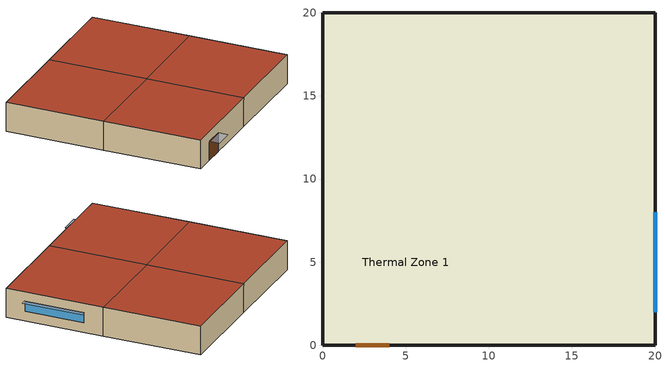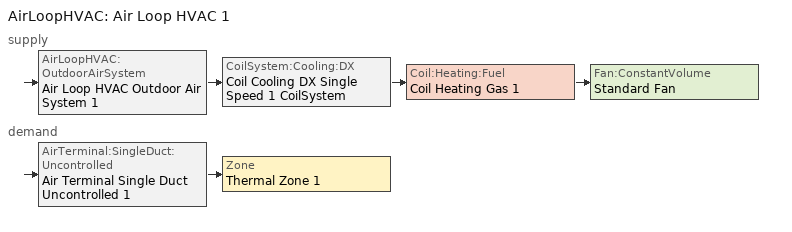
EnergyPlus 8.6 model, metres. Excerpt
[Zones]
Thermal Zone 1
 floor ground (Slab): 0,0 0,10 10,10 10,0 z0; 0,10 0,20 10,20 10,10 z0; 10,10 10,20 20,20 20,10 z0; 10,0 10,10 20,10 20,0 z0
 wall outside (Exterior Wall): 10,0 20,0 20,10 20,20 10,20 0,20 0,10 0,0 10,0 z0:3
 window (Exterior Window): 20,2 20,8 z1:2
 door (Exterior Door): 2,0 4,0 z0:2
 roof outside (Exterior Roof): 20,0 20,10 10,10 10,0 z3; 10,10 10,20 0,20 0,10 z3; 20,10 20,20 10,20 10,10 z3; 10,0 10,10 0,10 0,0 z3
shading: 2,0 2,-1 4,-1 4,0 z2; 20,8.1 20,1.9 20.55,1.9 20.55,8.1 z2.1
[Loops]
AirLoopHVAC 'Air Loop HVAC 1'
 supply: AirLoopHVAC:OutdoorAirSystem 'Air Loop HVAC Outdoor Air System 1' > CoilSystem:Cooling:DX 'Coil Cooling DX Single Speed 1 CoilSystem' > Coil:Heating:Fuel 'Coil Heating Gas 1' > Fan:ConstantVolume 'Standard Fan'
 demand: AirTerminal:SingleDuct:Uncontrolled 'Air Terminal Single Duct Uncontrolled 1' > Zone 'Thermal Zone 1'
[Building]
Building 1
[Site:Location]
Site 1: Latitude {deg}=39.74; Longitude {deg}=-105.18; Time Zone {hr}=-7; Elevation {m}=1829
[Site:GroundTemperature:BuildingSurface]
19.527, 19.502, 19.536, 19.598, 20.002, 21.64, 22.225, 22.375, 21.449, 20.121, 19.802, 19.633
[Site:WaterMainsTemperature]
Calculation Method=Correlation; Annual Average Outdoor Air Temperature {C}=9.69; Maximum Difference In Monthly Average Outdoor Air Temperatures {deltaC}=28.1
[SizingPeriod:DesignDay] Day of Month=21; Dry-Bulb Temperature Range Modifier Type=DefaultMultipliers; Humidity Condition Type=WetBulb; Barometric Pressure {Pa}=99063; Rain Indicator=No; Snow Indicator=No; Daylight Saving Time Indicator=No; Solar Model Indicator=AshraeClearSky
Name | Month | Day Type | Maximum Dry-Bulb Temperature {C} | Daily Dry-Bulb Temperature Range {deltaC} | Wetbulb or DewPoint at Maximum Dry-Bulb {C} | Wind Speed {m/s} | Wind Direction {deg} | Sky Clearness
Sizing Period Design Day 1 | 1 | WinterDesignDay | -20.6 | 0 | -20.6 | 4.9 | 270 | 0
Sizing Period Design Day 2 | 7 | SummerDesignDay | 33.2 | 10.7 | 23.8 | 5.3 | 230 | 1
[Material] Thermal Absorptance=0.9; Solar Absorptance=0.7; Visible Absorptance=0.7
Name | Roughness | Thickness {m} | Conductivity {W/m-K} | Density {kg/m3} | Specific Heat {J/kg-K}
F08 Metal surface | Smooth | 0.0008 | 45.28 | 7824 | 500
F16 Acoustic tile | MediumSmooth | 0.0191 | 0.06 | 368 | 590
G01a 19mm gypsum board | MediumSmooth | 0.019 | 0.16 | 800 | 1090
G05 25mm wood | MediumSmooth | 0.0254 | 0.15 | 608 | 1630
I02 25mm insulation board | MediumRough | 0.0254 | 0.03 | 43 | 1210
I02 50mm insulation board | MediumRough | 0.0508 | 0.03 | 43 | 1210
M01 100mm brick | MediumRough | 0.1016 | 0.89 | 1920 | 790
M11 100mm lightweight concrete | MediumRough | 0.1016 | 0.53 | 1280 | 840
M15 200mm heavyweight concrete | MediumRough | 0.2032 | 1.95 | 2240 | 900
MAT-CC05 8 HW CONCRETE | Rough | 0.2032 | 1.311 | 2240 | 836.8
[Material:AirGap]
Name | Thermal Resistance {m2-K/W}
F04 Wall air space resistance | 0.15
F05 Ceiling air space resistance | 0.18
[Material:NoMass]
CP02 CARPET PAD: Roughness=VeryRough; Thermal Resistance {m2-K/W}=0.2165; Thermal Absorptance=0.9; Solar Absorptance=0.7; Visible Absorptance=0.8
[WindowMaterial:SimpleGlazingSystem]
Simple Glazing: U-Factor {W/m2-K}=3.23646; Solar Heat Gain Coefficient=0.39; Visible Transmittance=0.6
[Construction]
Exterior Door: F08 Metal surface, I02 25mm insulation board
Exterior Roof: M11 100mm lightweight concrete, F05 Ceiling air space resistance, F16 Acoustic tile
Exterior Wall: M01 100mm brick, M15 200mm heavyweight concrete, I02 50mm insulation board, F04 Wall air space resistance, G01a 19mm gypsum board
Exterior Window: Simple Glazing
Interior Partition: G05 25mm wood
Slab: MAT-CC05 8 HW CONCRETE, CP02 CARPET PAD
[Zone]
Thermal Zone 1: Part of Total Floor Area=Yes
[InternalMass]
Interior Partition Surface 1: Construction=Interior Partition; Zone=Thermal Zone 1; Surface Area {m2}=6
[ElectricEquipment]
Printer: Zone or ZoneList=Thermal Zone 1; Schedule=Medium Office Electric Equipment Schedule; Design Level Calculation Method=EquipmentLevel; Design Level {W}=200
[Daylighting:Controls]
{a148b6cd-86d3-4b28-af5c-23aeac88844f}: Zone=Thermal Zone 1; Lighting Control Type=Continuous; Glare Calculation Daylighting Reference Point=Daylighting Control 1; Glare Calculation Azimuth Angle of View Direction Clockwise from Zone y-Axis {deg}=0; Daylighting Reference Point Name 1=Daylighting Control 1; Fraction of Zone Controlled by Reference Point 1=0.25
[ZoneControl:Thermostat]
Thermal Zone 1 Thermostat: Zone or ZoneList=Thermal Zone 1; Control Type Schedule=Thermal Zone 1 Thermostat Schedule; Control Object Type 1=ThermostatSetpoint:DualSetpoint; Control Name 1=Thermostat Setpoint Dual Setpoint 1
[ThermostatSetpoint:DualSetpoint]
Thermostat Setpoint Dual Setpoint 1: Heating Setpoint Temperature Schedule=Medium Office Heating Setpoint Schedule; Cooling Setpoint Temperature Schedule=Medium Office Cooling Setpoint Schedule
[AirTerminal:SingleDuct:Uncontrolled]
Air Terminal Single Duct Uncontrolled 1: Availability Schedule=ALWAYS_ON; Maximum Air Flow Rate {m3/s}=AutoSize
[Zone equipment]
Thermal Zone 1: Air Terminal Single Duct Uncontrolled 1
[Sizing:Zone]
Thermal Zone 1: Zone Cooling Design Supply Air Temperature Input Method=SupplyAirTemperature; Zone Cooling Design Supply Air Temperature {C}=14; Zone Cooling Design Supply Air Temperature Difference {deltaC}=11.11; Zone Heating Design Supply Air Temperature Input Method=SupplyAirTemperature; Zone Heating Design Supply Air Temperature {C}=40; Zone Heating Design Supply Air Temperature Difference {deltaC}=11.11; Zone Cooling Design Supply Air Humidity Ratio {kgWater/kgDryAir}=0.0085; Zone Heating Design Supply Air Humidity Ratio {kgWater/kgDryAir}=0.008; Design Specification Outdoor Air Object=Design Specification Outdoor Air 1; Cooling Design Air Flow Method=DesignDay; Cooling Design Air Flow Rate {m3/s}=0; Cooling Minimum Air Flow per Zone Floor Area {m3/s-m2}=0.000762; Cooling Minimum Air Flow {m3/s}=0; Cooling Minimum Air Flow Fraction=0; Heating Design Air Flow Method=DesignDay; Heating Design Air Flow Rate {m3/s}=0; Heating Maximum Air Flow per Zone Floor Area {m3/s-m2}=0.002032; Heating Maximum Air Flow {m3/s}=0.141576; Heating Maximum Air Flow Fraction=0.3; Design Specification Zone Air Distribution Object=Thermal Zone 1 Design Spec Zone Air Dist; Account for Dedicated Outdoor Air System=No
[DesignSpecification:ZoneAirDistribution]
Thermal Zone 1 Design Spec Zone Air Dist: Zone Air Distribution Effectiveness in Cooling Mode=1; Zone Air Distribution Effectiveness in Heating Mode=1
[Controller:MechanicalVentilation]
Controller Mechanical Ventilation 1: Availability Schedule=Always On Discrete; Demand Controlled Ventilation=No; System Outdoor Air Method=ZoneSum; Zone Name 1=Thermal Zone 1; Design Specification Outdoor Air Object Name 1=Design Specification Outdoor Air 1; Design Specification Zone Air Distribution Object Name 1=Thermal Zone 1 Design Spec Zone Air Dist
[DesignSpecification:OutdoorAir]
Design Specification Outdoor Air 1: Outdoor Air Method=Sum; Outdoor Air Flow per Person {m3/s-person}=0; Outdoor Air Flow per Zone Floor Area {m3/s-m2}=0; Outdoor Air Flow per Zone {m3/s}=0; Outdoor Air Flow Air Changes per Hour {1/hr}=0
[AirLoopHVAC]
Air Loop HVAC 1: Design Supply Air Flow Rate {m3/s}=AutoSize
[Sizing:System]
Air Loop HVAC 1: Type of Load to Size On=Sensible; Design Outdoor Air Flow Rate {m3/s}=Autosize; Central Heating Maximum System Air Flow Ratio=0.3; Preheat Design Temperature {C}=7; Preheat Design Humidity Ratio {kgWater/kgDryAir}=0.008; Precool Design Temperature {C}=12.8; Precool Design Humidity Ratio {kgWater/kgDryAir}=0.008; Central Cooling Design Supply Air Temperature {C}=12.8; Central Heating Design Supply Air Temperature {C}=16.7; Type of Zone Sum to Use=NonCoincident; 100% Outdoor Air in Cooling=Yes; 100% Outdoor Air in Heating=Yes; Central Cooling Design Supply Air Humidity Ratio {kgWater/kgDryAir}=0.0085; Central Heating Design Supply Air Humidity Ratio {kgWater/kgDryAir}=0.008; Cooling Supply Air Flow Rate Method=DesignDay; Cooling Supply Air Flow Rate {m3/s}=0; Cooling Supply Air Flow Rate Per Floor Area {m3/s-m2}=0.00996765; Cooling Fraction of Autosized Cooling Supply Air Flow Rate=1; Cooling Supply Air Flow Rate Per Unit Cooling Capacity {m3/s-W}=3.94755e-05; Heating Supply Air Flow Rate Method=DesignDay; Heating Supply Air Flow Rate {m3/s}=0; Heating Supply Air Flow Rate Per Floor Area {m3/s-m2}=0.00996765; Heating Fraction of Autosized Heating Supply Air Flow Rate=1; Heating Fraction of Autosized Cooling Supply Air Flow Rate=1; Heating Supply Air Flow Rate Per Unit Heating Capacity {m3/s-W}=3.15882e-05; System Outdoor Air Method=ZoneSum; Zone Maximum Outdoor Air Fraction=1; Cooling Design Capacity Method=CoolingDesignCapacity; Cooling Design Capacity {W}=Autosize; Cooling Design Capacity Per Floor Area {W/m2}=234.7; Fraction of Autosized Cooling Design Capacity=1; Heating Design Capacity Method=HeatingDesignCapacity; Heating Design Capacity {W}=Autosize; Heating Design Capacity Per Floor Area {W/m2}=157; Fraction of Autosized Heating Design Capacity=1; Central Cooling Capacity Control Method=OnOff
[AvailabilityManager:Scheduled] Schedule=Always On Discrete
Air Loop HVAC 1 Availability Manager; Air Loop HVAC Outdoor Air System 1 Availability Manager
[Controller:OutdoorAir]
Controller Outdoor Air 1: Minimum Outdoor Air Flow Rate {m3/s}=Autosize; Maximum Outdoor Air Flow Rate {m3/s}=Autosize; Economizer Control Type=NoEconomizer; Economizer Control Action Type=ModulateFlow; Economizer Maximum Limit Dry-Bulb Temperature {C}=28; Economizer Maximum Limit Enthalpy {J/kg}=64000; Economizer Minimum Limit Dry-Bulb Temperature {C}=-100; Lockout Type=NoLockout; Minimum Limit Type=FixedMinimum; Mechanical Ventilation Controller=Controller Mechanical Ventilation 1; High Humidity Control=No; Control High Indoor Humidity Based on Outdoor Humidity Ratio=Yes; Heat Recovery Bypass Control Type=BypassWhenOAFlowGreaterThanMinimum
[EvaporativeCooler:Direct:ResearchSpecial]
Evaporative Cooler Direct Research Special 1: Availability Schedule=ALWAYS_ON; Cooler Design Effectiveness=1; Recirculating Water Pump Design Power {W}=0; Water Pump Power Sizing Factor {W/(m3/s)}=0.1; Drift Loss Fraction=0; Blowdown Concentration Ratio=2
[SetpointManager:MixedAir] Control Variable=Temperature
Setpoint Manager Mixed Air 4; Node 14 OS Default SPM; Setpoint Manager Mixed Air 1; Node 12 OS Default SPM; Setpoint Manager Mixed Air 2; Node 11 OS Default SPM; Setpoint Manager Mixed Air 3; Node 10 OS Default SPM
[CoilSystem:Cooling:DX]
Coil Cooling DX Single Speed 1 CoilSystem: Availability Schedule=ALWAYS_ON; Cooling Coil=Coil Cooling DX Single Speed 1
[Coil:Cooling:DX:SingleSpeed]
Coil Cooling DX Single Speed 1: Availability Schedule=ALWAYS_ON; Gross Rated Total Cooling Capacity {W}=Autosize; Gross Rated Sensible Heat Ratio=Autosize; Gross Rated Cooling COP {W/W}=3; Rated Air Flow Rate {m3/s}=Autosize; Rated Evaporator Fan Power Per Volume Flow Rate {W/(m3/s)}=773.3; Total Cooling Capacity Function of Temperature Curve=Curve Biquadratic 1; Total Cooling Capacity Function of Flow Fraction Curve=Curve Quadratic 1; Energy Input Ratio Function of Temperature Curve=Curve Biquadratic 2; Energy Input Ratio Function of Flow Fraction Curve=Curve Quadratic 2; Part Load Fraction Correlation Curve=Curve Quadratic 3; Condenser Type=AirCooled; Evaporative Condenser Effectiveness=0; Crankcase Heater Capacity {W}=0; Maximum Outdoor Dry-Bulb Temperature for Crankcase Heater Operation {C}=0; Basin Heater Capacity {W/K}=0; Basin Heater Setpoint Temperature {C}=10
[Coil:Heating:Fuel]
Coil Heating Gas 1: Availability Schedule=ALWAYS_ON; Fuel Type=NaturalGas; Burner Efficiency=0.8; Nominal Capacity {W}=AutoSize; Parasitic Electric Load {W}=0; Parasitic Fuel Load {W}=0
[Fan:ConstantVolume]
Standard Fan: Availability Schedule=Always On Discrete; Fan Total Efficiency=0.7; Pressure Rise {Pa}=250; Maximum Flow Rate {m3/s}=AutoSize; Motor Efficiency=0.9; Motor In Airstream Fraction=1
[SetpointManager:SingleZone:Reheat]
Setpoint Manager Single Zone Reheat 1: Control Variable=Temperature; Minimum Supply Air Temperature {C}=-99; Maximum Supply Air Temperature {C}=99; Control Zone=Thermal Zone 1
[Schedule:Compact]
Thermal Zone 1 Thermostat Schedule: Through: 12/31, For: AllDays, Until: 24:00, 4
ALWAYS_ON: Through: 12/31, For: AllDays, Until: 24:00, 1
[Schedule:Day:Interval]
Medium Office Heating Setpoint All Other Days Schedule: No, 24:00, 15.6
Medium Office Heating Setpoint Weekdays Schedule: No, 06:00, 15.6, 22:00, 21, 24:00, 15.6
Medium Office Heating Setpoint Saturday Schedule: No, 06:00, 15.6, 18:00, 21, 24:00, 15.6
Medium Office Heating Setpoint Winter Design Day Schedule 1: No, 24:00, 21
Medium Office Cooling Setpoint All Other Days Schedule: No, 24:00, 26.7
Medium Office Cooling Setpoint Weekdays Schedule; Medium Office Cooling Setpoint Summer Design Day Schedule 1: No, 06:00, 26.7, 22:00, 24, 24:00, 26.7
Medium Office Cooling Setpoint Saturday Schedule: No, 06:00, 26.7, 18:00, 24, 24:00, 26.7
Medium Office Electric Equipment All Other Days Schedule: No, 24:00, 0.3
Medium Office Electric Equipment Saturday Schedule: No, 06:00, 0.3, 08:00, 0.4, 14:00, 0.5, 17:00, 0.35, 24:00, 0.3
Medium Office Electric Equipment Summer Design Day Schedule 1: No, 06:00, 1, 24:00, 0
Medium Office Electric Equipment Weekdays Schedule: No, 08:00, 0.4, 12:00, 0.9, 13:00, 0.8, 17:00, 0.9, 18:00, 0.8, 20:00, 0.6, 22:00, 0.5, 24:00, 0.4
Medium Office Electric Equipment Winter Design Day Schedule 1: No, 24:00, 0
[Schedule:Week:Daily]
Schedule:Week:Daily {44a23a99-3a98-4fb6-80fc-047830af5f17}: Medium Office Heating Setpoint All Other Days Schedule, Medium Office Heating Setpoint Weekdays Schedule, Medium Office Heating Setpoint Weekdays Schedule, Medium Office Heating Setpoint Weekdays Schedule, Medium Office Heating Setpoint Weekdays Schedule, Medium Office Heating Setpoint Weekdays Schedule, Medium Office Heating Setpoint Saturday Schedule, Medium Office Heating Setpoint All Other Days Schedule, Medium Office Heating Setpoint All Other Days Schedule, Medium Office Heating Setpoint Winter Design Day Schedule 1, Medium Office Heating Setpoint All Other Days Schedule, Medium Office Heating Setpoint All Other Days Schedule
Schedule:Week:Daily {0c5fbc4a-0482-47aa-9edb-f1d936228dbb}: Medium Office Cooling Setpoint All Other Days Schedule, Medium Office Cooling Setpoint Weekdays Schedule, Medium Office Cooling Setpoint Weekdays Schedule, Medium Office Cooling Setpoint Weekdays Schedule, Medium Office Cooling Setpoint Weekdays Schedule, Medium Office Cooling Setpoint Weekdays Schedule, Medium Office Cooling Setpoint Saturday Schedule, Medium Office Cooling Setpoint All Other Days Schedule, Medium Office Cooling Setpoint Summer Design Day Schedule 1, Medium Office Cooling Setpoint All Other Days Schedule, Medium Office Cooling Setpoint All Other Days Schedule, Medium Office Cooling Setpoint All Other Days Schedule
Schedule:Week:Daily {2459d9cf-3f00-44db-8311-4905ee762f68}: Medium Office Electric Equipment All Other Days Schedule, Medium Office Electric Equipment Weekdays Schedule, Medium Office Electric Equipment Weekdays Schedule, Medium Office Electric Equipment Weekdays Schedule, Medium Office Electric Equipment Weekdays Schedule, Medium Office Electric Equipment Weekdays Schedule, Medium Office Electric Equipment Saturday Schedule, Medium Office Electric Equipment All Other Days Schedule, Medium Office Electric Equipment Summer Design Day Schedule 1, Medium Office Electric Equipment Winter Design Day Schedule 1, Medium Office Electric Equipment All Other Days Schedule, Medium Office Electric Equipment All Other Days Schedule
[Schedule:Year]
Medium Office Heating Setpoint Schedule: Schedule:Week:Daily {44a23a99-3a98-4fb6-80fc-047830af5f17}, 1, 1, 12, 31
Medium Office Cooling Setpoint Schedule: Schedule:Week:Daily {0c5fbc4a-0482-47aa-9edb-f1d936228dbb}, 1, 1, 12, 31
Medium Office Electric Equipment Schedule: Schedule:Week:Daily {2459d9cf-3f00-44db-8311-4905ee762f68}, 1, 1, 12, 31
[Schedule:Constant]
Always On Discrete: Hourly Value=1
[Curve:Biquadratic] Minimum Value of x {BasedOnField A2}=17; Maximum Value of x {BasedOnField A2}=22; Maximum Value of y {BasedOnField A3}=46; Minimum Curve Output {BasedOnField A4}=-1000; Maximum Curve Output {BasedOnField A4}=1000
Name | Coefficient1 Constant | Coefficient2 x | Coefficient3 x**2 | Coefficient4 y | Coefficient5 y**2 | Coefficient6 x*y | Minimum Value of y {BasedOnField A3}
Curve Biquadratic 1 | 0.42415 | 0.04426 | -0.00042 | 0.00333 | -8e-05 | -0.00021 | 13
Curve Biquadratic 2 | 1.23649 | -0.02431 | 0.00057 | -0.01434 | 0.00063 | -0.00038 | 0
[Curve:Quadratic]
Name | Coefficient1 Constant | Coefficient2 x | Coefficient3 x**2 | Minimum Value of x {BasedOnField A2} | Maximum Value of x {BasedOnField A2} | Minimum Curve Output {BasedOnField A3} | Maximum Curve Output {BasedOnField A3}
Curve Quadratic 1 | 0.77136 | 0.34053 | -0.11088 | 0.75918 | 1.13877 | -1000 | 1000
Curve Quadratic 2 | 1.2055 | -0.32953 | 0.12308 | 0.75918 | 1.13877 | -1000 | 1000
Curve Quadratic 3 | 0.771 | 0.229 | 0 | 0 | 1 | 0.71 | 1
